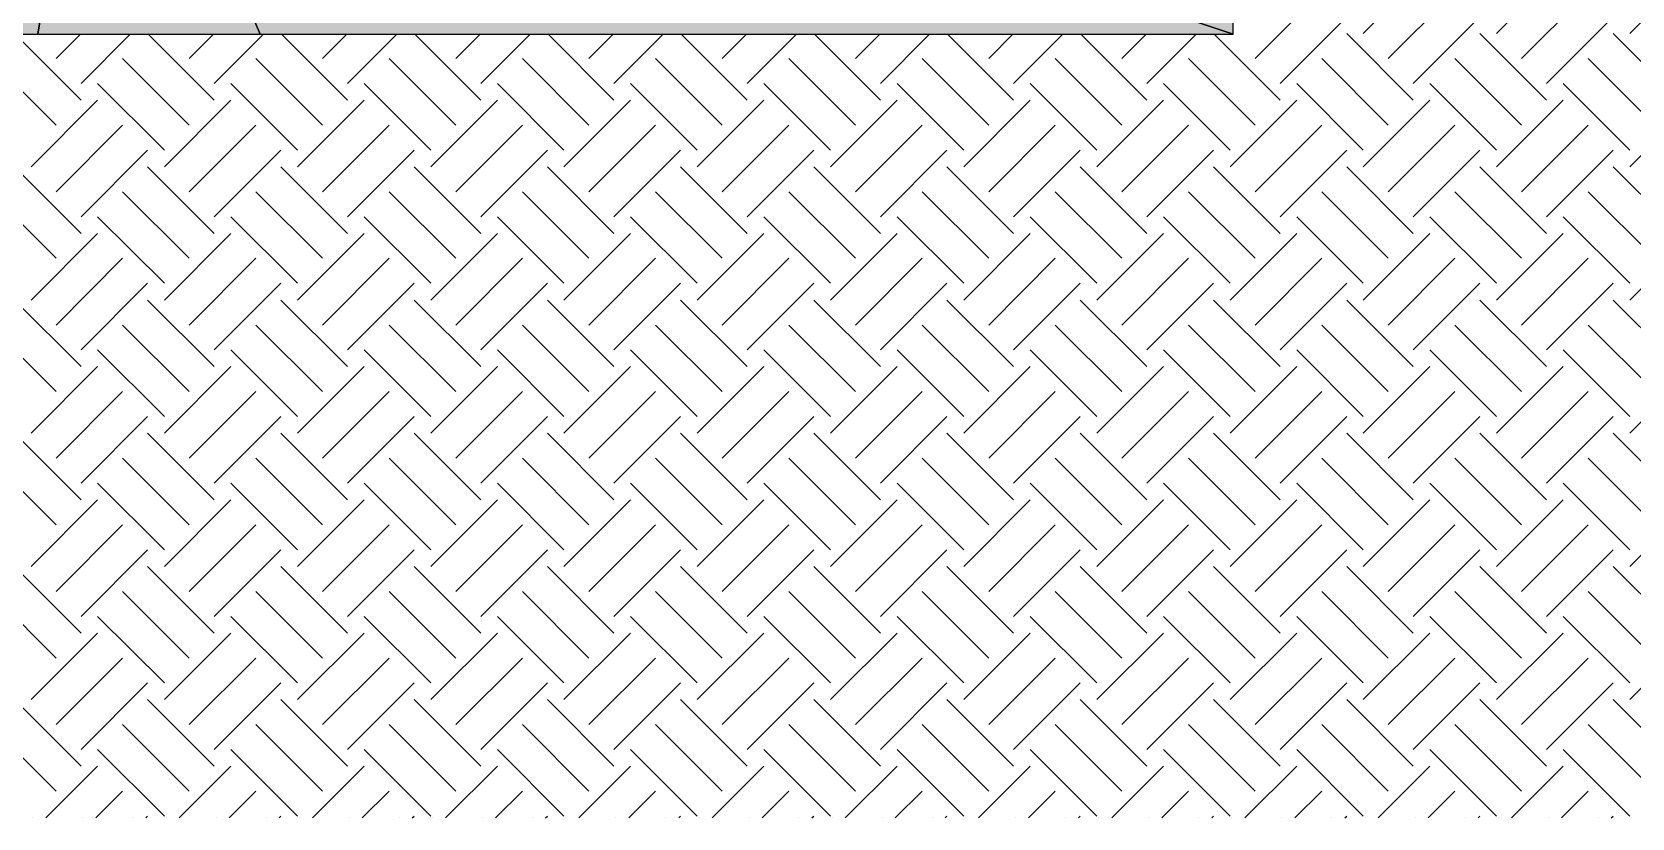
# Model space of a CAD drawing. Extents: x 37185 to 43130, y -8131 to -3926.
# Drawn here: x 38162.7 to 38304.2, y -7785.3 to -7715.8 of the extents above; entities that cross this region are included whole.
import ezdxf

# ---------------------------------------------------------------- set-up
doc = ezdxf.new("R2010")
doc.units = 0
doc.header["$MEASUREMENT"] = 0
for name, color, linetype in [('47', 15, 'CONTINUOUS'), ('52', 3, 'CONTINUOUS'), ('96', 252, 'CONTINUOUS')]:
    doc.layers.add(name, color=color, linetype=linetype)

msp = doc.modelspace()

# ---------------------------------------------------------------- linework, layer by layer
at = {"layer": '47', "linetype": 'Continuous'}
for p, q in [((38280.46, -7715.9), (38286.36, -7710)), ((38292.25, -7715.9), (38298.14, -7710)), ((38304.03, -7715.9), (38309.93, -7710)), ((38270.89, -7718.11), (38276.78, -7712.21)), ((38282.67, -7718.11), (38288.57, -7712.21)), ((38294.46, -7718.11), (38300.35, -7712.21)), ((38273.1, -7720.32), (38278.99, -7714.42)), ((38284.88, -7720.32), (38290.78, -7714.42)), ((38296.67, -7720.32), (38302.56, -7714.42)), ((38167.03, -7721.79), (38161.2, -7715.95)), ((38164.82, -7718.11), (38166.97, -7715.95)), ((38167.03, -7720.32), (38171.39, -7715.95)), ((38178.82, -7721.79), (38172.98, -7715.95)), ((38176.61, -7718.11), (38178.76, -7715.95)), ((38178.82, -7720.32), (38183.18, -7715.95)), ((38190.6, -7721.79), (38184.77, -7715.95)), ((38188.39, -7718.11), (38190.54, -7715.95)), ((38190.6, -7720.32), (38194.96, -7715.95)), ((38202.39, -7721.79), (38196.55, -7715.95)), ((38200.18, -7718.11), (38202.33, -7715.95)), ((38202.39, -7720.32), (38206.75, -7715.95)), ((38214.17, -7721.79), (38208.34, -7715.95)), ((38211.96, -7718.11), (38214.11, -7715.95)), ((38214.17, -7720.32), (38218.53, -7715.95)), ((38225.96, -7721.79), (38220.12, -7715.95)), ((38223.75, -7718.11), (38225.9, -7715.95)), ((38225.96, -7720.32), (38230.32, -7715.95)), ((38237.74, -7721.79), (38231.91, -7715.95)), ((38235.53, -7718.11), (38237.69, -7715.95)), ((38237.74, -7720.32), (38242.1, -7715.95)), ((38249.53, -7721.79), (38243.69, -7715.95)), ((38247.32, -7718.11), (38249.47, -7715.95)), ((38249.53, -7720.32), (38253.89, -7715.95)), ((38261.31, -7721.79), (38255.48, -7715.95)), ((38259.1, -7718.11), (38261.26, -7715.95)), ((38261.31, -7720.32), (38265.67, -7715.95)), ((38273.1, -7721.79), (38267.26, -7715.95)), ((38284.88, -7721.79), (38278.99, -7715.9)), ((38296.67, -7721.79), (38290.78, -7715.9)), ((38308.45, -7721.79), (38302.56, -7715.9)), ((38164.82, -7724), (38158.93, -7718.11)), ((38176.61, -7724), (38170.71, -7718.11)), ((38188.39, -7724), (38182.5, -7718.11)), ((38200.18, -7724), (38194.28, -7718.11)), ((38211.96, -7724), (38206.07, -7718.11)), ((38223.75, -7724), (38217.85, -7718.11)), ((38235.53, -7724), (38229.64, -7718.11)), ((38247.32, -7724), (38241.43, -7718.11)), ((38259.1, -7724), (38253.21, -7718.11)), ((38270.89, -7724), (38265, -7718.11)), ((38282.67, -7724), (38276.78, -7718.11)), ((38294.46, -7724), (38288.57, -7718.11)), ((38306.24, -7724), (38300.35, -7718.11)), ((38174.4, -7726.21), (38168.5, -7720.32)), ((38186.18, -7726.21), (38180.29, -7720.32)), ((38197.97, -7726.21), (38192.08, -7720.32)), ((38209.75, -7726.21), (38203.86, -7720.32)), ((38221.54, -7726.21), (38215.65, -7720.32)), ((38233.32, -7726.21), (38227.43, -7720.32)), ((38245.11, -7726.21), (38239.22, -7720.32)), ((38256.89, -7726.21), (38251, -7720.32)), ((38268.68, -7726.21), (38262.79, -7720.32)), ((38280.46, -7726.21), (38274.57, -7720.32)), ((38292.25, -7726.21), (38286.36, -7720.32)), ((38304.03, -7726.21), (38298.14, -7720.32)), ((38162.61, -7727.68), (38168.5, -7721.79)), ((38174.4, -7727.68), (38180.29, -7721.79)), ((38186.18, -7727.68), (38192.08, -7721.79)), ((38197.97, -7727.68), (38203.86, -7721.79)), ((38209.75, -7727.68), (38215.65, -7721.79)), ((38221.54, -7727.68), (38227.43, -7721.79)), ((38233.32, -7727.68), (38239.22, -7721.79)), ((38245.11, -7727.68), (38251, -7721.79)), ((38256.89, -7727.68), (38262.79, -7721.79)), ((38268.68, -7727.68), (38274.57, -7721.79)), ((38280.46, -7727.68), (38286.36, -7721.79)), ((38292.25, -7727.68), (38298.14, -7721.79)), ((38304.03, -7727.68), (38309.93, -7721.79)), ((38164.82, -7729.89), (38170.71, -7724)), ((38176.61, -7729.89), (38182.5, -7724)), ((38188.39, -7729.89), (38194.28, -7724)), ((38200.18, -7729.89), (38206.07, -7724)), ((38211.96, -7729.89), (38217.85, -7724)), ((38223.75, -7729.89), (38229.64, -7724)), ((38235.53, -7729.89), (38241.43, -7724)), ((38247.32, -7729.89), (38253.21, -7724)), ((38259.1, -7729.89), (38265, -7724)), ((38270.89, -7729.89), (38276.78, -7724)), ((38282.67, -7729.89), (38288.57, -7724)), ((38294.46, -7729.89), (38300.35, -7724)), ((38167.03, -7732.1), (38172.92, -7726.21)), ((38178.82, -7732.1), (38184.71, -7726.21)), ((38190.6, -7732.1), (38196.49, -7726.21)), ((38202.39, -7732.1), (38208.28, -7726.21)), ((38214.17, -7732.1), (38220.06, -7726.21)), ((38225.96, -7732.1), (38231.85, -7726.21)), ((38237.74, -7732.1), (38243.63, -7726.21)), ((38249.53, -7732.1), (38255.42, -7726.21)), ((38261.31, -7732.1), (38267.21, -7726.21)), ((38273.1, -7732.1), (38278.99, -7726.21)), ((38284.88, -7732.1), (38290.78, -7726.21)), ((38296.67, -7732.1), (38302.56, -7726.21)), ((38167.03, -7733.57), (38161.14, -7727.68)), ((38178.82, -7733.57), (38172.92, -7727.68)), ((38190.6, -7733.57), (38184.71, -7727.68)), ((38202.39, -7733.57), (38196.49, -7727.68)), ((38214.17, -7733.57), (38208.28, -7727.68)), ((38225.96, -7733.57), (38220.06, -7727.68)), ((38237.74, -7733.57), (38231.85, -7727.68)), ((38249.53, -7733.57), (38243.63, -7727.68)), ((38261.31, -7733.57), (38255.42, -7727.68)), ((38273.1, -7733.57), (38267.21, -7727.68)), ((38284.88, -7733.57), (38278.99, -7727.68)), ((38296.67, -7733.57), (38290.78, -7727.68)), ((38308.45, -7733.57), (38302.56, -7727.68)), ((38164.82, -7735.78), (38158.93, -7729.89)), ((38176.61, -7735.78), (38170.71, -7729.89)), ((38188.39, -7735.78), (38182.5, -7729.89)), ((38200.18, -7735.78), (38194.28, -7729.89)), ((38211.96, -7735.78), (38206.07, -7729.89)), ((38223.75, -7735.78), (38217.85, -7729.89)), ((38235.53, -7735.78), (38229.64, -7729.89)), ((38247.32, -7735.78), (38241.43, -7729.89)), ((38259.1, -7735.78), (38253.21, -7729.89)), ((38270.89, -7735.78), (38265, -7729.89)), ((38282.67, -7735.78), (38276.78, -7729.89)), ((38294.46, -7735.78), (38288.57, -7729.89)), ((38306.24, -7735.78), (38300.35, -7729.89)), ((38174.4, -7737.99), (38168.5, -7732.1)), ((38186.18, -7737.99), (38180.29, -7732.1)), ((38197.97, -7737.99), (38192.08, -7732.1)), ((38209.75, -7737.99), (38203.86, -7732.1)), ((38221.54, -7737.99), (38215.65, -7732.1)), ((38233.32, -7737.99), (38227.43, -7732.1)), ((38245.11, -7737.99), (38239.22, -7732.1)), ((38256.89, -7737.99), (38251, -7732.1)), ((38268.68, -7737.99), (38262.79, -7732.1)), ((38280.46, -7737.99), (38274.57, -7732.1)), ((38292.25, -7737.99), (38286.36, -7732.1)), ((38304.03, -7737.99), (38298.14, -7732.1)), ((38162.61, -7739.47), (38168.5, -7733.57)), ((38174.4, -7739.47), (38180.29, -7733.57)), ((38186.18, -7739.47), (38192.08, -7733.57)), ((38197.97, -7739.47), (38203.86, -7733.57)), ((38209.75, -7739.47), (38215.65, -7733.57)), ((38221.54, -7739.47), (38227.43, -7733.57)), ((38233.32, -7739.47), (38239.22, -7733.57)), ((38245.11, -7739.47), (38251, -7733.57)), ((38256.89, -7739.47), (38262.79, -7733.57)), ((38268.68, -7739.47), (38274.57, -7733.57)), ((38280.46, -7739.47), (38286.36, -7733.57)), ((38292.25, -7739.47), (38298.14, -7733.57)), ((38304.03, -7739.47), (38309.93, -7733.57)), ((38164.82, -7741.68), (38170.71, -7735.78)), ((38176.61, -7741.68), (38182.5, -7735.78)), ((38188.39, -7741.68), (38194.28, -7735.78)), ((38200.18, -7741.68), (38206.07, -7735.78)), ((38211.96, -7741.68), (38217.85, -7735.78)), ((38223.75, -7741.68), (38229.64, -7735.78)), ((38235.53, -7741.68), (38241.43, -7735.78)), ((38247.32, -7741.68), (38253.21, -7735.78)), ((38259.1, -7741.68), (38265, -7735.78)), ((38270.89, -7741.68), (38276.78, -7735.78)), ((38282.67, -7741.68), (38288.57, -7735.78)), ((38294.46, -7741.68), (38300.35, -7735.78)), ((38167.03, -7743.89), (38172.92, -7737.99)), ((38178.82, -7743.89), (38184.71, -7737.99)), ((38190.6, -7743.89), (38196.49, -7737.99)), ((38202.39, -7743.89), (38208.28, -7737.99)), ((38214.17, -7743.89), (38220.06, -7737.99)), ((38225.96, -7743.89), (38231.85, -7737.99)), ((38237.74, -7743.89), (38243.63, -7737.99)), ((38249.53, -7743.89), (38255.42, -7737.99)), ((38261.31, -7743.89), (38267.21, -7737.99)), ((38273.1, -7743.89), (38278.99, -7737.99)), ((38284.88, -7743.89), (38290.78, -7737.99)), ((38296.67, -7743.89), (38302.56, -7737.99)), ((38167.03, -7745.36), (38161.14, -7739.47)), ((38178.82, -7745.36), (38172.92, -7739.47)), ((38190.6, -7745.36), (38184.71, -7739.47)), ((38202.39, -7745.36), (38196.49, -7739.47)), ((38214.17, -7745.36), (38208.28, -7739.47)), ((38225.96, -7745.36), (38220.06, -7739.47)), ((38237.74, -7745.36), (38231.85, -7739.47)), ((38249.53, -7745.36), (38243.63, -7739.47)), ((38261.31, -7745.36), (38255.42, -7739.47)), ((38273.1, -7745.36), (38267.21, -7739.47)), ((38284.88, -7745.36), (38278.99, -7739.47)), ((38296.67, -7745.36), (38290.78, -7739.47)), ((38308.45, -7745.36), (38302.56, -7739.47)), ((38164.82, -7747.57), (38158.93, -7741.68)), ((38176.61, -7747.57), (38170.71, -7741.68)), ((38188.39, -7747.57), (38182.5, -7741.68)), ((38200.18, -7747.57), (38194.28, -7741.68)), ((38211.96, -7747.57), (38206.07, -7741.68)), ((38223.75, -7747.57), (38217.85, -7741.68)), ((38235.53, -7747.57), (38229.64, -7741.68)), ((38247.32, -7747.57), (38241.43, -7741.68)), ((38259.1, -7747.57), (38253.21, -7741.68)), ((38270.89, -7747.57), (38265, -7741.68)), ((38282.67, -7747.57), (38276.78, -7741.68)), ((38294.46, -7747.57), (38288.57, -7741.68)), ((38306.24, -7747.57), (38300.35, -7741.68)), ((38174.4, -7749.78), (38168.5, -7743.89)), ((38186.18, -7749.78), (38180.29, -7743.89)), ((38197.97, -7749.78), (38192.08, -7743.89)), ((38209.75, -7749.78), (38203.86, -7743.89)), ((38221.54, -7749.78), (38215.65, -7743.89)), ((38233.32, -7749.78), (38227.43, -7743.89)), ((38245.11, -7749.78), (38239.22, -7743.89)), ((38256.89, -7749.78), (38251, -7743.89)), ((38268.68, -7749.78), (38262.79, -7743.89)), ((38280.46, -7749.78), (38274.57, -7743.89)), ((38292.25, -7749.78), (38286.36, -7743.89)), ((38304.03, -7749.78), (38298.14, -7743.89)), ((38162.61, -7751.25), (38168.5, -7745.36)), ((38174.4, -7751.25), (38180.29, -7745.36)), ((38186.18, -7751.25), (38192.08, -7745.36)), ((38197.97, -7751.25), (38203.86, -7745.36)), ((38209.75, -7751.25), (38215.65, -7745.36)), ((38221.54, -7751.25), (38227.43, -7745.36)), ((38233.32, -7751.25), (38239.22, -7745.36)), ((38245.11, -7751.25), (38251, -7745.36)), ((38256.89, -7751.25), (38262.79, -7745.36)), ((38268.68, -7751.25), (38274.57, -7745.36)), ((38280.46, -7751.25), (38286.36, -7745.36)), ((38292.25, -7751.25), (38298.14, -7745.36)), ((38304.03, -7751.25), (38309.93, -7745.36)), ((38164.82, -7753.46), (38170.71, -7747.57)), ((38176.61, -7753.46), (38182.5, -7747.57)), ((38188.39, -7753.46), (38194.28, -7747.57)), ((38200.18, -7753.46), (38206.07, -7747.57)), ((38211.96, -7753.46), (38217.85, -7747.57)), ((38223.75, -7753.46), (38229.64, -7747.57)), ((38235.53, -7753.46), (38241.43, -7747.57)), ((38247.32, -7753.46), (38253.21, -7747.57)), ((38259.1, -7753.46), (38265, -7747.57)), ((38270.89, -7753.46), (38276.78, -7747.57)), ((38282.67, -7753.46), (38288.57, -7747.57)), ((38294.46, -7753.46), (38300.35, -7747.57)), ((38167.03, -7755.67), (38172.92, -7749.78)), ((38178.82, -7755.67), (38184.71, -7749.78)), ((38190.6, -7755.67), (38196.49, -7749.78)), ((38202.39, -7755.67), (38208.28, -7749.78)), ((38214.17, -7755.67), (38220.06, -7749.78)), ((38225.96, -7755.67), (38231.85, -7749.78)), ((38237.74, -7755.67), (38243.63, -7749.78)), ((38249.53, -7755.67), (38255.42, -7749.78)), ((38261.31, -7755.67), (38267.21, -7749.78)), ((38273.1, -7755.67), (38278.99, -7749.78)), ((38284.88, -7755.67), (38290.78, -7749.78)), ((38296.67, -7755.67), (38302.56, -7749.78)), ((38167.03, -7757.14), (38161.14, -7751.25)), ((38178.82, -7757.14), (38172.92, -7751.25)), ((38190.6, -7757.14), (38184.71, -7751.25)), ((38202.39, -7757.14), (38196.49, -7751.25)), ((38214.17, -7757.14), (38208.28, -7751.25)), ((38225.96, -7757.14), (38220.06, -7751.25)), ((38237.74, -7757.14), (38231.85, -7751.25)), ((38249.53, -7757.14), (38243.63, -7751.25)), ((38261.31, -7757.14), (38255.42, -7751.25)), ((38273.1, -7757.14), (38267.21, -7751.25)), ((38284.88, -7757.14), (38278.99, -7751.25)), ((38296.67, -7757.14), (38290.78, -7751.25)), ((38308.45, -7757.14), (38302.56, -7751.25)), ((38164.82, -7759.35), (38158.93, -7753.46)), ((38176.61, -7759.35), (38170.71, -7753.46)), ((38188.39, -7759.35), (38182.5, -7753.46)), ((38200.18, -7759.35), (38194.28, -7753.46)), ((38211.96, -7759.35), (38206.07, -7753.46)), ((38223.75, -7759.35), (38217.85, -7753.46)), ((38235.53, -7759.35), (38229.64, -7753.46)), ((38247.32, -7759.35), (38241.43, -7753.46)), ((38259.1, -7759.35), (38253.21, -7753.46)), ((38270.89, -7759.35), (38265, -7753.46)), ((38282.67, -7759.35), (38276.78, -7753.46)), ((38294.46, -7759.35), (38288.57, -7753.46)), ((38306.24, -7759.35), (38300.35, -7753.46)), ((38174.4, -7761.56), (38168.5, -7755.67)), ((38186.18, -7761.56), (38180.29, -7755.67)), ((38197.97, -7761.56), (38192.08, -7755.67)), ((38209.75, -7761.56), (38203.86, -7755.67)), ((38221.54, -7761.56), (38215.65, -7755.67)), ((38233.32, -7761.56), (38227.43, -7755.67)), ((38245.11, -7761.56), (38239.22, -7755.67)), ((38256.89, -7761.56), (38251, -7755.67)), ((38268.68, -7761.56), (38262.79, -7755.67)), ((38280.46, -7761.56), (38274.57, -7755.67)), ((38292.25, -7761.56), (38286.36, -7755.67)), ((38304.03, -7761.56), (38298.14, -7755.67)), ((38162.61, -7763.04), (38168.5, -7757.14)), ((38174.4, -7763.04), (38180.29, -7757.14)), ((38186.18, -7763.04), (38192.08, -7757.14)), ((38197.97, -7763.04), (38203.86, -7757.14)), ((38209.75, -7763.04), (38215.65, -7757.14)), ((38221.54, -7763.04), (38227.43, -7757.14)), ((38233.32, -7763.04), (38239.22, -7757.14)), ((38245.11, -7763.04), (38251, -7757.14)), ((38256.89, -7763.04), (38262.79, -7757.14)), ((38268.68, -7763.04), (38274.57, -7757.14)), ((38280.46, -7763.04), (38286.36, -7757.14)), ((38292.25, -7763.04), (38298.14, -7757.14)), ((38304.03, -7763.04), (38309.93, -7757.14)), ((38164.82, -7765.25), (38170.71, -7759.35)), ((38176.61, -7765.25), (38182.5, -7759.35)), ((38188.39, -7765.25), (38194.28, -7759.35)), ((38200.18, -7765.25), (38206.07, -7759.35)), ((38211.96, -7765.25), (38217.85, -7759.35)), ((38223.75, -7765.25), (38229.64, -7759.35)), ((38235.53, -7765.25), (38241.43, -7759.35)), ((38247.32, -7765.25), (38253.21, -7759.35)), ((38259.1, -7765.25), (38265, -7759.35)), ((38270.89, -7765.25), (38276.78, -7759.35)), ((38282.67, -7765.25), (38288.57, -7759.35)), ((38294.46, -7765.25), (38300.35, -7759.35)), ((38167.03, -7767.46), (38172.92, -7761.56)), ((38178.82, -7767.46), (38184.71, -7761.56)), ((38190.6, -7767.46), (38196.49, -7761.56)), ((38202.39, -7767.46), (38208.28, -7761.56)), ((38214.17, -7767.46), (38220.06, -7761.56)), ((38225.96, -7767.46), (38231.85, -7761.56)), ((38237.74, -7767.46), (38243.63, -7761.56)), ((38249.53, -7767.46), (38255.42, -7761.56)), ((38261.31, -7767.46), (38267.21, -7761.56)), ((38273.1, -7767.46), (38278.99, -7761.56)), ((38284.88, -7767.46), (38290.78, -7761.56)), ((38296.67, -7767.46), (38302.56, -7761.56)), ((38167.03, -7768.93), (38161.14, -7763.04)), ((38178.82, -7768.93), (38172.92, -7763.04)), ((38190.6, -7768.93), (38184.71, -7763.04)), ((38202.39, -7768.93), (38196.49, -7763.04)), ((38214.17, -7768.93), (38208.28, -7763.04)), ((38225.96, -7768.93), (38220.06, -7763.04)), ((38237.74, -7768.93), (38231.85, -7763.04)), ((38249.53, -7768.93), (38243.63, -7763.04)), ((38261.31, -7768.93), (38255.42, -7763.04)), ((38273.1, -7768.93), (38267.21, -7763.04)), ((38284.88, -7768.93), (38278.99, -7763.04)), ((38296.67, -7768.93), (38290.78, -7763.04)), ((38308.45, -7768.93), (38302.56, -7763.04)), ((38164.82, -7771.14), (38158.93, -7765.25)), ((38176.61, -7771.14), (38170.71, -7765.25)), ((38188.39, -7771.14), (38182.5, -7765.25)), ((38200.18, -7771.14), (38194.28, -7765.25)), ((38211.96, -7771.14), (38206.07, -7765.25)), ((38223.75, -7771.14), (38217.85, -7765.25)), ((38235.53, -7771.14), (38229.64, -7765.25)), ((38247.32, -7771.14), (38241.43, -7765.25)), ((38259.1, -7771.14), (38253.21, -7765.25)), ((38270.89, -7771.14), (38265, -7765.25)), ((38282.67, -7771.14), (38276.78, -7765.25)), ((38294.46, -7771.14), (38288.57, -7765.25)), ((38306.24, -7771.14), (38300.35, -7765.25)), ((38174.4, -7773.35), (38168.5, -7767.46)), ((38186.18, -7773.35), (38180.29, -7767.46)), ((38197.97, -7773.35), (38192.08, -7767.46)), ((38209.75, -7773.35), (38203.86, -7767.46)), ((38221.54, -7773.35), (38215.65, -7767.46)), ((38233.32, -7773.35), (38227.43, -7767.46)), ((38245.11, -7773.35), (38239.22, -7767.46)), ((38256.89, -7773.35), (38251, -7767.46)), ((38268.68, -7773.35), (38262.79, -7767.46)), ((38280.46, -7773.35), (38274.57, -7767.46)), ((38292.25, -7773.35), (38286.36, -7767.46)), ((38304.03, -7773.35), (38298.14, -7767.46)), ((38162.61, -7774.82), (38168.5, -7768.93)), ((38174.4, -7774.82), (38180.29, -7768.93)), ((38186.18, -7774.82), (38192.08, -7768.93)), ((38197.97, -7774.82), (38203.86, -7768.93)), ((38209.75, -7774.82), (38215.65, -7768.93)), ((38221.54, -7774.82), (38227.43, -7768.93)), ((38233.32, -7774.82), (38239.22, -7768.93)), ((38245.11, -7774.82), (38251, -7768.93)), ((38256.89, -7774.82), (38262.79, -7768.93)), ((38268.68, -7774.82), (38274.57, -7768.93)), ((38280.46, -7774.82), (38286.36, -7768.93)), ((38292.25, -7774.82), (38298.14, -7768.93)), ((38304.03, -7774.82), (38309.93, -7768.93)), ((38164.82, -7777.03), (38170.71, -7771.14)), ((38176.61, -7777.03), (38182.5, -7771.14)), ((38188.39, -7777.03), (38194.28, -7771.14)), ((38200.18, -7777.03), (38206.07, -7771.14)), ((38211.96, -7777.03), (38217.85, -7771.14)), ((38223.75, -7777.03), (38229.64, -7771.14)), ((38235.53, -7777.03), (38241.43, -7771.14)), ((38247.32, -7777.03), (38253.21, -7771.14)), ((38259.1, -7777.03), (38265, -7771.14)), ((38270.89, -7777.03), (38276.78, -7771.14)), ((38282.67, -7777.03), (38288.57, -7771.14)), ((38294.46, -7777.03), (38300.35, -7771.14)), ((38167.03, -7779.24), (38172.92, -7773.35)), ((38178.82, -7779.24), (38184.71, -7773.35)), ((38190.6, -7779.24), (38196.49, -7773.35)), ((38202.39, -7779.24), (38208.28, -7773.35)), ((38214.17, -7779.24), (38220.06, -7773.35)), ((38225.96, -7779.24), (38231.85, -7773.35)), ((38237.74, -7779.24), (38243.63, -7773.35)), ((38249.53, -7779.24), (38255.42, -7773.35)), ((38261.31, -7779.24), (38267.21, -7773.35)), ((38273.1, -7779.24), (38278.99, -7773.35)), ((38284.88, -7779.24), (38290.78, -7773.35)), ((38296.67, -7779.24), (38302.56, -7773.35)), ((38167.03, -7780.72), (38161.14, -7774.82)), ((38178.82, -7780.72), (38172.92, -7774.82)), ((38190.6, -7780.72), (38184.71, -7774.82)), ((38202.39, -7780.72), (38196.49, -7774.82)), ((38214.17, -7780.72), (38208.28, -7774.82)), ((38225.96, -7780.72), (38220.06, -7774.82)), ((38237.74, -7780.72), (38231.85, -7774.82)), ((38249.53, -7780.72), (38243.63, -7774.82)), ((38261.31, -7780.72), (38255.42, -7774.82)), ((38273.1, -7780.72), (38267.21, -7774.82)), ((38284.88, -7780.72), (38278.99, -7774.82)), ((38296.67, -7780.72), (38290.78, -7774.82)), ((38308.45, -7780.72), (38302.56, -7774.82)), ((38164.82, -7782.92), (38158.93, -7777.03)), ((38176.61, -7782.92), (38170.71, -7777.03)), ((38188.39, -7782.92), (38182.5, -7777.03)), ((38200.18, -7782.92), (38194.28, -7777.03)), ((38211.96, -7782.92), (38206.07, -7777.03)), ((38223.75, -7782.92), (38217.85, -7777.03)), ((38235.53, -7782.92), (38229.64, -7777.03)), ((38247.32, -7782.92), (38241.43, -7777.03)), ((38259.1, -7782.92), (38253.21, -7777.03)), ((38270.89, -7782.92), (38265, -7777.03)), ((38282.67, -7782.92), (38276.78, -7777.03)), ((38294.46, -7782.92), (38288.57, -7777.03)), ((38306.24, -7782.92), (38300.35, -7777.03)), ((38174.4, -7785.13), (38168.5, -7779.24)), ((38186.18, -7785.13), (38180.29, -7779.24)), ((38197.97, -7785.13), (38192.08, -7779.24)), ((38209.75, -7785.13), (38203.86, -7779.24)), ((38221.54, -7785.13), (38215.65, -7779.24)), ((38233.32, -7785.13), (38227.43, -7779.24)), ((38245.11, -7785.13), (38239.22, -7779.24)), ((38256.89, -7785.13), (38251, -7779.24)), ((38268.68, -7785.13), (38262.79, -7779.24)), ((38280.46, -7785.13), (38274.57, -7779.24)), ((38292.25, -7785.13), (38286.36, -7779.24)), ((38304.03, -7785.13), (38298.14, -7779.24)), ((38163.93, -7785.29), (38168.5, -7780.72)), ((38175.71, -7785.29), (38180.29, -7780.72)), ((38187.5, -7785.29), (38192.08, -7780.72)), ((38199.28, -7785.29), (38203.86, -7780.72)), ((38211.07, -7785.29), (38215.65, -7780.72)), ((38222.85, -7785.29), (38227.43, -7780.72)), ((38234.64, -7785.29), (38239.22, -7780.72)), ((38246.42, -7785.29), (38251, -7780.72)), ((38258.21, -7785.29), (38262.79, -7780.72)), ((38269.99, -7785.29), (38274.57, -7780.72)), ((38281.78, -7785.29), (38286.36, -7780.72)), ((38293.56, -7785.29), (38298.14, -7780.72)), ((38168.34, -7785.29), (38170.71, -7782.92)), ((38180.13, -7785.29), (38182.5, -7782.92)), ((38191.91, -7785.29), (38194.28, -7782.92)), ((38203.7, -7785.29), (38206.07, -7782.92)), ((38215.49, -7785.29), (38217.85, -7782.92)), ((38227.27, -7785.29), (38229.64, -7782.92)), ((38239.06, -7785.29), (38241.43, -7782.92)), ((38250.84, -7785.29), (38253.21, -7782.92)), ((38262.63, -7785.29), (38265, -7782.92)), ((38274.41, -7785.29), (38276.78, -7782.92)), ((38286.2, -7785.29), (38288.57, -7782.92)), ((38297.98, -7785.29), (38300.35, -7782.92)), ((38162.77, -7785.29), (38162.77, -7785.29)), ((38167.19, -7785.29), (38167.19, -7785.29)), ((38171.61, -7785.29), (38171.61, -7785.29)), ((38172.76, -7785.29), (38172.92, -7785.13)), ((38174.56, -7785.29), (38174.56, -7785.29)), ((38178.98, -7785.29), (38178.98, -7785.29)), ((38183.4, -7785.29), (38183.4, -7785.29)), ((38184.55, -7785.29), (38184.71, -7785.13)), ((38186.34, -7785.29), (38186.34, -7785.29)), ((38190.76, -7785.29), (38190.76, -7785.29)), ((38195.18, -7785.29), (38195.18, -7785.29)), ((38196.33, -7785.29), (38196.49, -7785.13)), ((38198.13, -7785.29), (38198.13, -7785.29)), ((38202.55, -7785.29), (38202.55, -7785.29)), ((38206.97, -7785.29), (38206.97, -7785.29)), ((38208.12, -7785.29), (38208.28, -7785.13)), ((38209.91, -7785.29), (38209.91, -7785.29)), ((38214.33, -7785.29), (38214.33, -7785.29)), ((38218.75, -7785.29), (38218.75, -7785.29)), ((38219.9, -7785.29), (38220.06, -7785.13)), ((38221.7, -7785.29), (38221.7, -7785.29)), ((38226.12, -7785.29), (38226.12, -7785.29)), ((38230.54, -7785.29), (38230.54, -7785.29)), ((38231.69, -7785.29), (38231.85, -7785.13)), ((38233.48, -7785.29), (38233.48, -7785.29)), ((38237.9, -7785.29), (38237.9, -7785.29)), ((38242.32, -7785.29), (38242.32, -7785.29)), ((38243.47, -7785.29), (38243.63, -7785.13)), ((38245.27, -7785.29), (38245.27, -7785.29)), ((38249.69, -7785.29), (38249.69, -7785.29)), ((38254.11, -7785.29), (38254.11, -7785.29)), ((38255.26, -7785.29), (38255.42, -7785.13)), ((38257.05, -7785.29), (38257.05, -7785.29)), ((38261.47, -7785.29), (38261.47, -7785.29)), ((38265.89, -7785.29), (38265.89, -7785.29)), ((38267.05, -7785.29), (38267.21, -7785.13)), ((38268.84, -7785.29), (38268.84, -7785.29)), ((38273.26, -7785.29), (38273.26, -7785.29)), ((38277.68, -7785.29), (38277.68, -7785.29)), ((38278.83, -7785.29), (38278.99, -7785.13)), ((38280.62, -7785.29), (38280.62, -7785.29)), ((38285.04, -7785.29), (38285.04, -7785.29)), ((38289.46, -7785.29), (38289.46, -7785.29)), ((38290.62, -7785.29), (38290.78, -7785.13)), ((38292.41, -7785.29), (38292.41, -7785.29)), ((38296.83, -7785.29), (38296.83, -7785.29)), ((38301.25, -7785.29), (38301.25, -7785.29)), ((38302.4, -7785.29), (38302.56, -7785.13)), ((38304.19, -7785.29), (38304.19, -7785.29))]:
    msp.add_line(p, q, dxfattribs=at)
at = {"layer": '52', "linetype": 'Continuous'}
for points in [[(38268.96, -7715.95), (38268.96, -7711.99), (38268.96, -7706.53), (38268.96, -7682.62)], [(38148.96, -7715.95), (38163.22, -7715.95), (38182.88, -7715.95), (38268.96, -7715.95)]]:
    msp.add_lwpolyline(points, dxfattribs=at)
at = {"layer": '96', "linetype": 'Continuous'}
for points in [[(38168.62, -7682.62), (38148.96, -7715.95), (38163.22, -7715.95), (38168.62, -7682.62)], [(38168.62, -7682.62), (38163.22, -7715.95), (38182.88, -7715.95), (38168.62, -7682.62)], [(38168.62, -7682.62), (38182.88, -7715.95), (38268.96, -7715.95), (38168.62, -7682.62)], [(38168.62, -7682.62), (38268.96, -7715.95), (38268.96, -7711.99), (38168.62, -7682.62)]]:
    msp.add_lwpolyline(points, dxfattribs=at)
for points in [[(38168.62, -7682.62), (38148.96, -7692.04), (38148.96, -7715.95)], [(38168.62, -7682.62), (38148.96, -7715.95), (38168.62, -7682.62)], [(38168.62, -7682.62), (38148.96, -7715.95), (38163.22, -7715.95)], [(38168.62, -7682.62), (38163.22, -7715.95), (38168.62, -7682.62)], [(38168.62, -7682.62), (38163.22, -7715.95), (38182.88, -7715.95)], [(38168.62, -7682.62), (38182.88, -7715.95), (38168.62, -7682.62)], [(38168.62, -7682.62), (38182.88, -7715.95), (38268.96, -7715.95)], [(38168.62, -7682.62), (38268.96, -7715.95), (38168.62, -7682.62)], [(38168.62, -7682.62), (38268.96, -7715.95), (38268.96, -7711.99)]]:
    msp.add_solid(points, dxfattribs=at)

doc.saveas('drawing.dxf')
